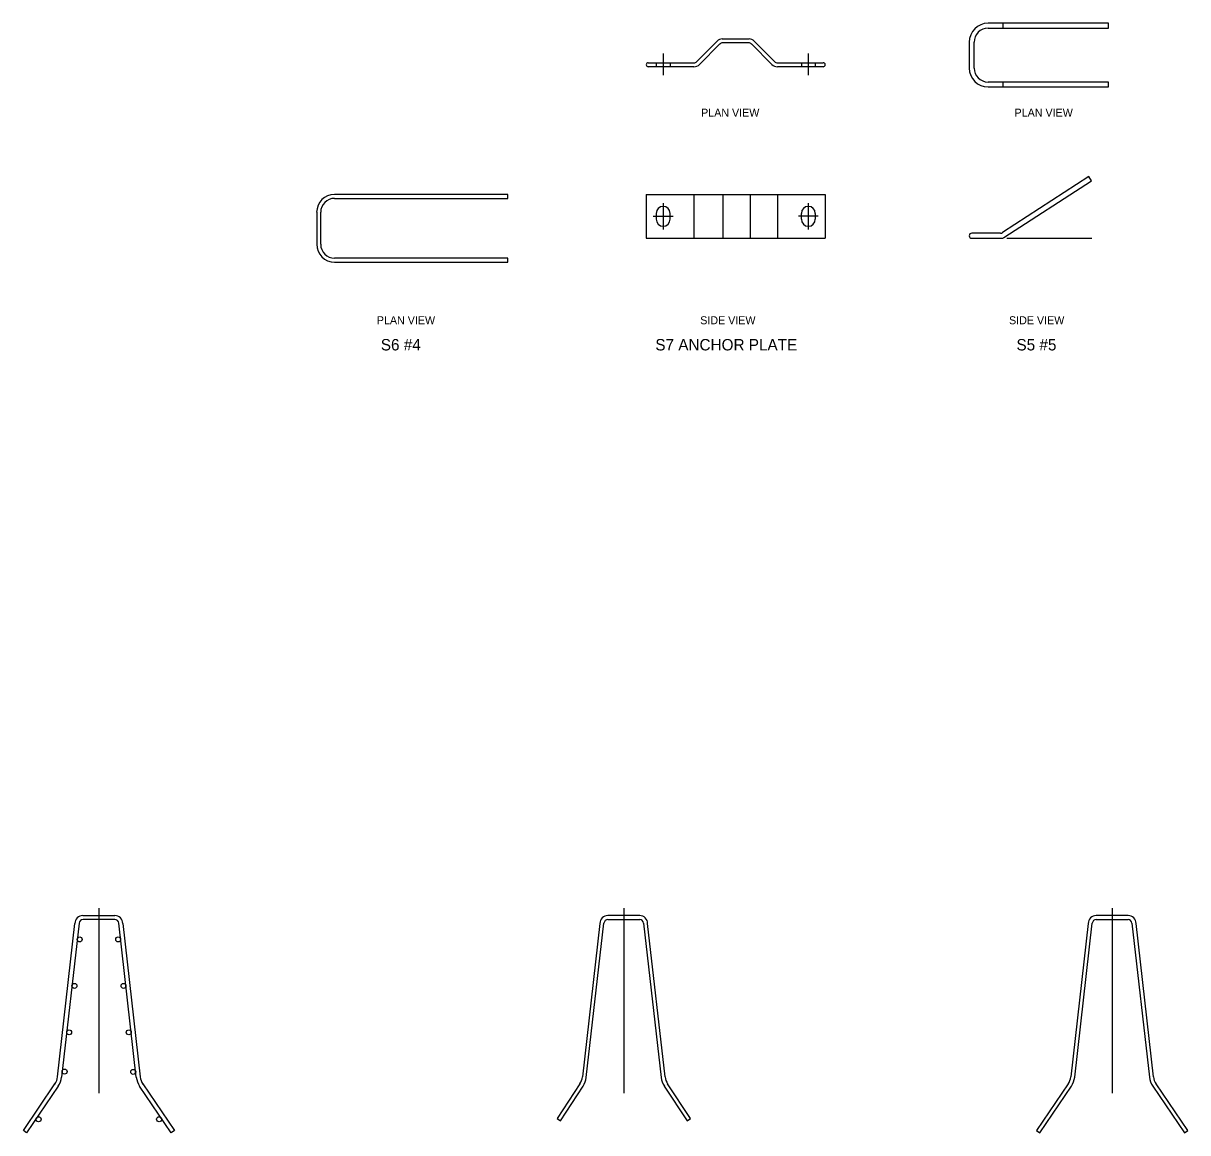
# Model space of a CAD drawing. Extents: x 3565 to 3780, y 339 to 444.
# Drawn here: x 3677.02 to 3689.21, y 420.65 to 432.27 of the extents above; entities that cross this region are included whole.
import ezdxf

# ---------------------------------------------------------------- set-up
doc = ezdxf.new("R2010")
doc.units = 0
for name, color, linetype in [('60 Nongeo Data', 7, 'Continuous'), ('stage_NO-PLOT', 7, 'Continuous'), ('str_Center-Line-A', 7, 'Continuous'), ('str_Dimensions-A', 7, 'Continuous'), ('str_Misc-Steel-A', 7, 'Continuous'), ('str_Reinforcement-A', 7, 'Continuous'), ('str_Reinforcement-D', 7, 'Continuous'), ('str_Reinforcement-G', 7, 'Continuous'), ('str_Reinforcement-H', 7, 'Continuous')]:
    doc.layers.add(name, color=color, linetype=linetype)

msp = doc.modelspace()

# ---------------------------------------------------------------- linework, layer by layer
at = {"layer": '60 Nongeo Data'}
for p, q in [((3683.646, 431.854), (3683.646, 431.812)), ((3683.792, 431.854), (3683.792, 431.812)), ((3685.167, 431.854), (3685.167, 431.812)), ((3685.313, 431.854), (3685.313, 431.812))]:
    msp.add_line(p, q, dxfattribs=at)
at = {"layer": 'str_Center-Line-A'}
for p, q in [((3677.81, 423.004), (3677.81, 421.068)), ((3683.307, 423.004), (3683.307, 421.068)), ((3688.422, 423.004), (3688.422, 421.068))]:
    msp.add_line(p, q, dxfattribs=at)
at = {"layer": 'str_Dimensions-A'}
msp.add_line((3687.318, 430.017), (3688.208, 430.017), dxfattribs=at)
at = {"layer": 'str_Misc-Steel-A'}
for p, q in [((3684.071, 431.866), (3684.285, 432.08)), ((3684.339, 432.104), (3684.62, 432.104)), ((3684.615, 432.062), (3684.344, 432.062)), ((3684.674, 432.08), (3684.887, 431.866)), ((3683.719, 431.951), (3683.719, 431.723)), ((3684.314, 432.05), (3684.101, 431.836)), ((3684.858, 431.836), (3684.645, 432.05)), ((3685.24, 431.951), (3685.24, 431.723)), ((3683.563, 431.854), (3684.042, 431.854)), ((3684.917, 431.854), (3685.396, 431.854)), ((3684.042, 431.812), (3683.563, 431.812)), ((3685.396, 431.812), (3684.917, 431.812)), ((3683.542, 430.475), (3683.542, 430.017)), ((3683.542, 430.475), (3685.417, 430.475)), ((3683.719, 430.385), (3683.719, 430.107)), ((3684.042, 430.475), (3684.042, 430.017)), ((3684.344, 430.475), (3684.344, 430.017)), ((3684.632, 430.475), (3684.632, 430.017)), ((3684.917, 430.475), (3684.917, 430.017)), ((3685.24, 430.385), (3685.24, 430.107)), ((3685.417, 430.475), (3685.417, 430.017)), ((3683.615, 430.246), (3683.823, 430.246)), ((3683.646, 430.277), (3683.646, 430.215)), ((3683.792, 430.215), (3683.792, 430.277)), ((3685.344, 430.246), (3685.136, 430.246)), ((3685.167, 430.215), (3685.167, 430.277)), ((3685.313, 430.277), (3685.313, 430.215)), ((3683.542, 430.017), (3685.417, 430.017))]:
    msp.add_line(p, q, dxfattribs=at)
for centre, radius, start, end in [((3684.344, 432.021), 0.0832, 93.4865, 135), ((3684.344, 432.02), 0.0417, 90, 135), ((3684.615, 432.02), 0.0417, 45, 90), ((3684.615, 432.021), 0.0832, 45, 86.5135), ((3683.563, 431.833), 0.0208, 90, 180), ((3683.563, 431.833), 0.0208, 180, 270), ((3684.042, 431.895), 0.0417, 270, 315), ((3684.042, 431.895), 0.0833, 270, 315), ((3684.917, 431.895), 0.0833, 225, 270), ((3684.917, 431.895), 0.0417, 225, 270), ((3685.396, 431.833), 0.0208, 0, 90), ((3685.396, 431.833), 0.0208, 270, 0), ((3683.719, 430.277), 0.0729, 0, 180), ((3685.24, 430.277), 0.0729, 0, 180), ((3683.719, 430.215), 0.0729, 180, 0), ((3685.24, 430.215), 0.0729, 180, 0)]:
    msp.add_arc(centre, radius, start, end, dxfattribs=at)
at = {"layer": 'str_Reinforcement-A'}
for p, q in [((3677.643, 422.927), (3677.978, 422.927)), ((3683.474, 422.927), (3683.14, 422.927)), ((3688.589, 422.927), (3688.255, 422.927)), ((3677.377, 421.239), (3677.56, 422.843)), ((3677.602, 422.848), (3677.419, 421.234)), ((3677.978, 422.885), (3677.644, 422.885)), ((3678.202, 421.234), (3678.018, 422.848)), ((3678.06, 422.843), (3678.243, 421.239)), ((3683.057, 422.843), (3682.874, 421.237)), ((3682.915, 421.232), (3683.099, 422.848)), ((3683.141, 422.885), (3683.474, 422.885)), ((3683.515, 422.848), (3683.699, 421.232)), ((3683.74, 421.237), (3683.557, 422.843)), ((3688.171, 422.843), (3687.989, 421.239)), ((3688.03, 421.234), (3688.214, 422.848)), ((3688.255, 422.885), (3688.589, 422.885)), ((3688.629, 422.848), (3688.813, 421.234)), ((3688.854, 421.239), (3688.672, 422.843)), ((3677.019, 420.677), (3677.35, 421.164)), ((3677.384, 421.14), (3677.053, 420.653)), ((3678.567, 420.653), (3678.236, 421.14)), ((3678.271, 421.164), (3678.602, 420.677)), ((3682.848, 421.164), (3682.609, 420.802)), ((3682.644, 420.779), (3682.882, 421.142)), ((3683.731, 421.142), (3683.97, 420.779)), ((3684.005, 420.802), (3683.766, 421.164)), ((3687.961, 421.164), (3687.63, 420.677)), ((3687.664, 420.653), (3687.995, 421.14)), ((3688.848, 421.14), (3689.179, 420.653)), ((3689.213, 420.677), (3688.882, 421.164)), ((3682.609, 420.802), (3682.644, 420.779)), ((3683.97, 420.779), (3684.005, 420.802)), ((3677.053, 420.653), (3677.019, 420.677)), ((3678.602, 420.677), (3678.567, 420.653)), ((3687.63, 420.677), (3687.664, 420.653)), ((3689.179, 420.653), (3689.213, 420.677))]:
    msp.add_line(p, q, dxfattribs=at)
for centre, radius, start, end in [((3677.643, 422.843), 0.0833, 90, 180), ((3677.977, 422.843), 0.0833, 0, 90), ((3683.14, 422.843), 0.0833, 90, 180), ((3683.474, 422.843), 0.0833, 0, 90), ((3688.255, 422.843), 0.0833, 90, 180), ((3688.589, 422.843), 0.0833, 0, 90), ((3677.644, 422.843), 0.0417, 90, 173.5092), ((3677.977, 422.843), 0.0417, 6.4908, 90), ((3683.141, 422.843), 0.0417, 90, 173.5092), ((3683.473, 422.843), 0.0417, 6.4908, 90), ((3688.255, 422.843), 0.0417, 90, 173.5092), ((3688.588, 422.843), 0.0417, 6.4908, 90), ((3677.212, 421.257), 0.167, 325.7843, 353.5092), ((3677.212, 421.257), 0.208, 325.7843, 353.5092), ((3678.409, 421.257), 0.208, 186.4908, 214.2157), ((3678.409, 421.257), 0.167, 186.4908, 214.2157), ((3682.708, 421.256), 0.167, 326.6593, 353.5092), ((3682.708, 421.256), 0.208, 326.6593, 353.5092), ((3683.906, 421.256), 0.208, 186.4908, 213.3407), ((3683.906, 421.256), 0.167, 186.4908, 213.3407), ((3687.823, 421.257), 0.167, 325.7843, 353.5092), ((3687.823, 421.257), 0.208, 325.7843, 353.5092), ((3689.02, 421.257), 0.208, 186.4908, 214.2157), ((3689.02, 421.257), 0.167, 186.4908, 214.2157)]:
    msp.add_arc(centre, radius, start, end, dxfattribs=at)
at = {"layer": 'str_Reinforcement-D'}
for p, q in [((3688.383, 432.267), (3687.123, 432.267)), ((3687.123, 432.214), (3688.383, 432.214)), ((3687.279, 432.214), (3687.279, 432.267)), ((3688.383, 432.214), (3688.383, 432.267)), ((3686.925, 432.069), (3686.925, 431.798)), ((3686.977, 431.798), (3686.977, 432.069)), ((3688.383, 431.652), (3687.123, 431.652)), ((3687.123, 431.6), (3688.383, 431.6)), ((3687.279, 431.6), (3687.279, 431.652)), ((3688.383, 431.6), (3688.383, 431.652)), ((3688.177, 430.662), (3687.274, 430.075)), ((3687.289, 430.023), (3688.205, 430.618)), ((3688.205, 430.618), (3688.177, 430.662)), ((3687.251, 430.069), (3686.951, 430.069)), ((3686.951, 430.017), (3687.267, 430.017))]:
    msp.add_line(p, q, dxfattribs=at)
for centre, radius, start, end in [((3687.123, 432.069), 0.198, 90, 180), ((3687.123, 432.069), 0.146, 90, 180), ((3687.123, 431.798), 0.198, 180, 270), ((3687.123, 431.798), 0.146, 180, 270), ((3686.951, 430.043), 0.026, 90, 270), ((3687.251, 430.11), 0.0417, 270, 303), ((3687.267, 430.058), 0.0417, 270, 303)]:
    msp.add_arc(centre, radius, start, end, dxfattribs=at)
at = {"layer": 'str_Reinforcement-G'}
for centre in [(3677.609, 422.677), (3678.012, 422.677), (3677.554, 422.19), (3678.068, 422.19), (3677.499, 421.704), (3678.123, 421.704), (3677.451, 421.293), (3678.17, 421.29), (3677.179, 420.794), (3678.441, 420.794)]:
    msp.add_circle(centre, 0.026, dxfattribs=at)
at = {"layer": 'str_Reinforcement-H'}
for p, q in [((3682.092, 430.475), (3680.279, 430.475)), ((3680.279, 430.433), (3682.092, 430.433)), ((3682.092, 430.433), (3682.092, 430.475)), ((3680.092, 430.288), (3680.092, 429.954)), ((3680.133, 429.954), (3680.133, 430.288)), ((3682.092, 429.808), (3680.279, 429.808)), ((3680.279, 429.767), (3682.092, 429.767)), ((3682.092, 429.767), (3682.092, 429.808))]:
    msp.add_line(p, q, dxfattribs=at)
for centre, radius, start, end in [((3680.279, 430.288), 0.188, 90, 180), ((3680.279, 430.288), 0.146, 90, 180), ((3680.279, 429.954), 0.187, 180, 270), ((3680.279, 429.954), 0.146, 180, 270)]:
    msp.add_arc(centre, radius, start, end, dxfattribs=at)

# ---------------------------------------------------------------- texts
at = {"layer": 'stage_NO-PLOT'}
for s, height, p in [('PLAN VIEW', 0.0838, (3684.117, 431.289)), ('PLAN VIEW', 0.0838, (3687.4, 431.289)), ('PLAN VIEW', 0.0838, (3680.721, 429.116)), ('SIDE VIEW', 0.0838, (3684.108, 429.116)), ('SIDE VIEW', 0.0838, (3687.342, 429.116)), ('S6 #4', 0.1197, (3680.763, 428.842)), ('S7 ANCHOR PLATE', 0.11972, (3683.638, 428.842)), ('S5 #5', 0.1197, (3687.42, 428.842))]:
    msp.add_text(s, height=height, dxfattribs=at).set_placement(p)

doc.saveas('drawing.dxf')
